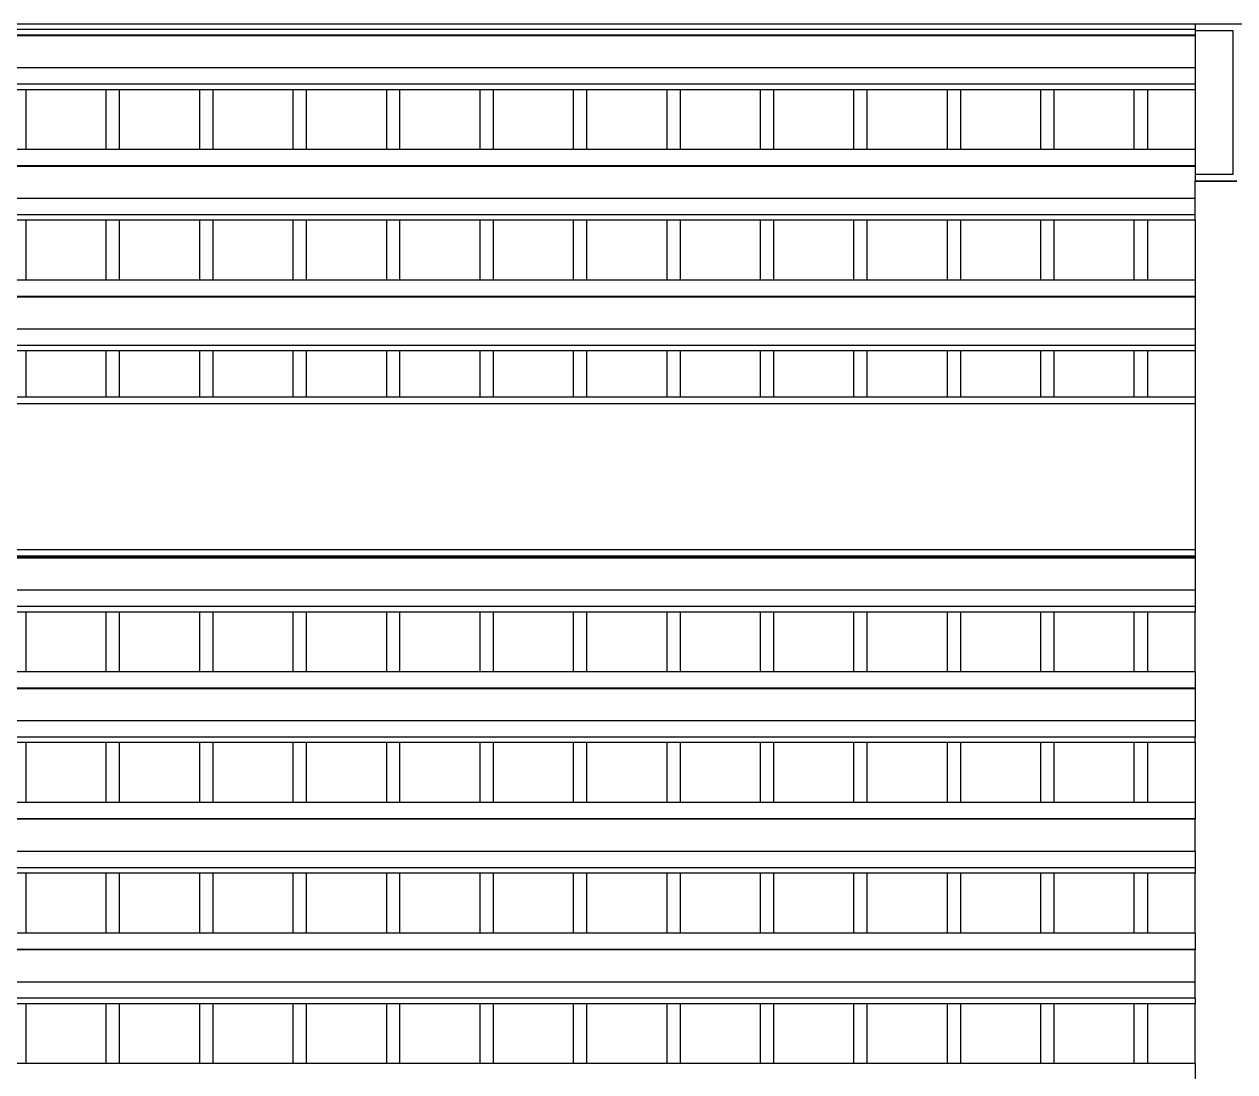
# Model space of a CAD drawing. Extents: x -92 to 92, y -11 to 21.
# Drawn here: x 52.202 to 54.031, y 8.596 to 10.179 of the extents above; entities that cross this region are included whole.
import ezdxf

# ---------------------------------------------------------------- set-up
doc = ezdxf.new("R2010")
doc.units = 0
doc.layers.get('0').update_dxf_attribs({"linetype": 'CONTINUOUS'})

msp = doc.modelspace()

# ---------------------------------------------------------------- linework, layer by layer
for p, q in [((53.9713, 10.1788), (50.3413, 10.1788)), ((53.9713, 10.1706), (50.3413, 10.1706)), ((54.0913, 10.1788), (53.9713, 10.1788)), ((53.9713, 10.1788), (53.9713, 10.1706)), ((53.9713, 10.1706), (53.9713, 10.1692)), ((53.9713, 10.1621), (50.3413, 10.1621)), ((53.9713, 10.1613), (50.3413, 10.1613)), ((53.9713, 10.1692), (54.0282, 10.1692)), ((53.9713, 10.1692), (53.9713, 10.1621)), ((53.9713, 10.1621), (53.9713, 10.1613)), ((53.9713, 10.1613), (53.9713, 10.1128)), ((54.0282, 10.1692), (54.0282, 9.9518)), ((53.9713, 10.1128), (50.3413, 10.1128)), ((53.9713, 10.1128), (53.9713, 10.0881)), ((53.9713, 10.0881), (50.3413, 10.0881)), ((52.2047, 10.0799), (52.1845, 10.0799)), ((52.2047, 10.0799), (52.2047, 9.9895)), ((52.3257, 10.0799), (52.2047, 10.0799)), ((52.3257, 10.0799), (52.3257, 9.9895)), ((52.3459, 10.0799), (52.3257, 10.0799)), ((52.3459, 10.0799), (52.3459, 9.9895)), ((52.467, 10.0799), (52.3459, 10.0799)), ((52.467, 10.0799), (52.467, 9.9895)), ((52.4871, 10.0799), (52.467, 10.0799)), ((52.4871, 10.0799), (52.4871, 9.9895)), ((52.6082, 10.0799), (52.4871, 10.0799)), ((52.6082, 10.0799), (52.6082, 9.9895)), ((52.6283, 10.0799), (52.6082, 10.0799)), ((52.6283, 10.0799), (52.6283, 9.9895)), ((52.7494, 10.0799), (52.6283, 10.0799)), ((52.7494, 10.0799), (52.7494, 9.9895)), ((52.7695, 10.0799), (52.7494, 10.0799)), ((52.7695, 10.0799), (52.7695, 9.9895)), ((52.8906, 10.0799), (52.7695, 10.0799)), ((52.8906, 10.0799), (52.8906, 9.9895)), ((52.9107, 10.0799), (52.8906, 10.0799)), ((52.9107, 10.0799), (52.9107, 9.9895)), ((53.0318, 10.0799), (52.9107, 10.0799)), ((53.0318, 10.0799), (53.0318, 9.9895)), ((53.052, 10.0799), (53.0318, 10.0799)), ((53.052, 10.0799), (53.052, 9.9895)), ((53.173, 10.0799), (53.052, 10.0799)), ((53.173, 10.0799), (53.173, 9.9895)), ((53.1932, 10.0799), (53.173, 10.0799)), ((53.1932, 10.0799), (53.1932, 9.9895)), ((53.3142, 10.0799), (53.1932, 10.0799)), ((53.3142, 10.0799), (53.3142, 9.9895)), ((53.3344, 10.0799), (53.3142, 10.0799)), ((53.3344, 10.0799), (53.3344, 9.9895)), ((53.4554, 10.0799), (53.3344, 10.0799)), ((53.4554, 10.0799), (53.4554, 9.9895)), ((53.4756, 10.0799), (53.4554, 10.0799)), ((53.4756, 10.0799), (53.4756, 9.9895)), ((53.5966, 10.0799), (53.4756, 10.0799)), ((53.5966, 10.0799), (53.5966, 9.9895)), ((53.6168, 10.0799), (53.5966, 10.0799)), ((53.6168, 10.0799), (53.6168, 9.9895)), ((53.7378, 10.0799), (53.6168, 10.0799)), ((53.7378, 10.0799), (53.7378, 9.9895)), ((53.758, 10.0799), (53.7378, 10.0799)), ((53.758, 10.0799), (53.758, 9.9895)), ((53.879, 10.0799), (53.758, 10.0799)), ((53.879, 10.0799), (53.879, 9.9895)), ((53.8992, 10.0799), (53.879, 10.0799)), ((53.8992, 10.0799), (53.8992, 9.9895)), ((53.9713, 10.0799), (53.8992, 10.0799)), ((53.9713, 10.0881), (53.9713, 10.0799)), ((53.9713, 10.0799), (53.9713, 9.9895)), ((52.2047, 9.9895), (52.1845, 9.9895)), ((52.3257, 9.9895), (52.2047, 9.9895)), ((52.3459, 9.9895), (52.3257, 9.9895)), ((52.467, 9.9895), (52.3459, 9.9895)), ((52.4871, 9.9895), (52.467, 9.9895)), ((52.6082, 9.9895), (52.4871, 9.9895)), ((52.6283, 9.9895), (52.6082, 9.9895)), ((52.7494, 9.9895), (52.6283, 9.9895)), ((52.7695, 9.9895), (52.7494, 9.9895)), ((52.8906, 9.9895), (52.7695, 9.9895)), ((52.9107, 9.9895), (52.8906, 9.9895)), ((53.0318, 9.9895), (52.9107, 9.9895)), ((53.052, 9.9895), (53.0318, 9.9895)), ((53.173, 9.9895), (53.052, 9.9895)), ((53.1932, 9.9895), (53.173, 9.9895)), ((53.3142, 9.9895), (53.1932, 9.9895)), ((53.3344, 9.9895), (53.3142, 9.9895)), ((53.4554, 9.9895), (53.3344, 9.9895)), ((53.4756, 9.9895), (53.4554, 9.9895)), ((53.5966, 9.9895), (53.4756, 9.9895)), ((53.6168, 9.9895), (53.5966, 9.9895)), ((53.7378, 9.9895), (53.6168, 9.9895)), ((53.758, 9.9895), (53.7378, 9.9895)), ((53.879, 9.9895), (53.758, 9.9895)), ((53.8992, 9.9895), (53.879, 9.9895)), ((53.9713, 9.9895), (53.8992, 9.9895)), ((53.9713, 9.9895), (53.9713, 9.9648)), ((53.9713, 9.9648), (50.3413, 9.9648)), ((53.9713, 9.964), (50.3413, 9.964)), ((53.9713, 9.9648), (53.9713, 9.964)), ((53.9713, 9.964), (53.9713, 9.9518)), ((53.9713, 9.9518), (53.9713, 9.9421)), ((54.0282, 9.9518), (53.9713, 9.9518)), ((53.9713, 9.9421), (54.0282, 9.9421)), ((53.9713, 9.9421), (53.9713, 9.9419)), ((53.9713, 9.9419), (54.0282, 9.9419)), ((53.9713, 9.9155), (53.9713, 9.9419)), ((53.9713, 9.9419), (53.9713, 9.9419)), ((54.0282, 9.9421), (54.0282, 9.9419)), ((54.0282, 9.9421), (54.0344, 9.9421)), ((54.0282, 9.9419), (54.0344, 9.9419)), ((53.9713, 9.9155), (50.3413, 9.9155)), ((53.9713, 9.8908), (53.9713, 9.9155)), ((53.9713, 9.8908), (50.3413, 9.8908)), ((52.2047, 9.8826), (52.1845, 9.8826)), ((52.2047, 9.8826), (52.2047, 9.7922)), ((52.3257, 9.8826), (52.2047, 9.8826)), ((52.3257, 9.8826), (52.3257, 9.7922)), ((52.3459, 9.8826), (52.3257, 9.8826)), ((52.3459, 9.8826), (52.3459, 9.7922)), ((52.467, 9.8826), (52.3459, 9.8826)), ((52.467, 9.8826), (52.467, 9.7922)), ((52.4871, 9.8826), (52.467, 9.8826)), ((52.4871, 9.8826), (52.4871, 9.7922)), ((52.6082, 9.8826), (52.4871, 9.8826)), ((52.6082, 9.8826), (52.6082, 9.7922)), ((52.6283, 9.8826), (52.6082, 9.8826)), ((52.6283, 9.8826), (52.6283, 9.7922)), ((52.7494, 9.8826), (52.6283, 9.8826)), ((52.7494, 9.8826), (52.7494, 9.7922)), ((52.7695, 9.8826), (52.7494, 9.8826)), ((52.7695, 9.8826), (52.7695, 9.7922)), ((52.8906, 9.8826), (52.7695, 9.8826)), ((52.8906, 9.8826), (52.8906, 9.7922)), ((52.9107, 9.8826), (52.8906, 9.8826)), ((52.9107, 9.8826), (52.9107, 9.7922)), ((53.0318, 9.8826), (52.9107, 9.8826)), ((53.0318, 9.8826), (53.0318, 9.7922)), ((53.052, 9.8826), (53.0318, 9.8826)), ((53.052, 9.8826), (53.052, 9.7922)), ((53.173, 9.8826), (53.052, 9.8826)), ((53.173, 9.8826), (53.173, 9.7922)), ((53.1932, 9.8826), (53.173, 9.8826)), ((53.1932, 9.8826), (53.1932, 9.7922)), ((53.3142, 9.8826), (53.1932, 9.8826)), ((53.3142, 9.8826), (53.3142, 9.7922)), ((53.3344, 9.8826), (53.3142, 9.8826)), ((53.3344, 9.8826), (53.3344, 9.7922)), ((53.4554, 9.8826), (53.3344, 9.8826)), ((53.4554, 9.8826), (53.4554, 9.7922)), ((53.4756, 9.8826), (53.4554, 9.8826)), ((53.4756, 9.8826), (53.4756, 9.7922)), ((53.5966, 9.8826), (53.4756, 9.8826)), ((53.5966, 9.8826), (53.5966, 9.7922)), ((53.6168, 9.8826), (53.5966, 9.8826)), ((53.6168, 9.8826), (53.6168, 9.7922)), ((53.7378, 9.8826), (53.6168, 9.8826)), ((53.7378, 9.8826), (53.7378, 9.7922)), ((53.758, 9.8826), (53.7378, 9.8826)), ((53.758, 9.8826), (53.758, 9.7922)), ((53.879, 9.8826), (53.758, 9.8826)), ((53.879, 9.8826), (53.879, 9.7922)), ((53.8992, 9.8826), (53.879, 9.8826)), ((53.8992, 9.8826), (53.8992, 9.7922)), ((53.9713, 9.8826), (53.8992, 9.8826)), ((53.9713, 9.8826), (53.9713, 9.8908)), ((53.9713, 9.8826), (53.9713, 9.7922)), ((52.2047, 9.7922), (52.1845, 9.7922)), ((52.3257, 9.7922), (52.2047, 9.7922)), ((52.3459, 9.7922), (52.3257, 9.7922)), ((52.467, 9.7922), (52.3459, 9.7922)), ((52.4871, 9.7922), (52.467, 9.7922)), ((52.6082, 9.7922), (52.4871, 9.7922)), ((52.6283, 9.7922), (52.6082, 9.7922)), ((52.7494, 9.7922), (52.6283, 9.7922)), ((52.7695, 9.7922), (52.7494, 9.7922)), ((52.8906, 9.7922), (52.7695, 9.7922)), ((52.9107, 9.7922), (52.8906, 9.7922)), ((53.0318, 9.7922), (52.9107, 9.7922)), ((53.052, 9.7922), (53.0318, 9.7922)), ((53.173, 9.7922), (53.052, 9.7922)), ((53.1932, 9.7922), (53.173, 9.7922)), ((53.3142, 9.7922), (53.1932, 9.7922)), ((53.3344, 9.7922), (53.3142, 9.7922)), ((53.4554, 9.7922), (53.3344, 9.7922)), ((53.4756, 9.7922), (53.4554, 9.7922)), ((53.5966, 9.7922), (53.4756, 9.7922)), ((53.6168, 9.7922), (53.5966, 9.7922)), ((53.7378, 9.7922), (53.6168, 9.7922)), ((53.758, 9.7922), (53.7378, 9.7922)), ((53.879, 9.7922), (53.758, 9.7922)), ((53.8992, 9.7922), (53.879, 9.7922)), ((53.9713, 9.7922), (53.8992, 9.7922)), ((53.9713, 9.7922), (53.9713, 9.7675)), ((53.9713, 9.7675), (50.3413, 9.7675)), ((53.9713, 9.7675), (53.9713, 9.7667)), ((53.9713, 9.7667), (50.3413, 9.7667)), ((53.9713, 9.7667), (53.9713, 9.7182)), ((53.9713, 9.7182), (50.3413, 9.7182)), ((53.9713, 9.7182), (53.9713, 9.6936)), ((53.9713, 9.6936), (50.3413, 9.6936)), ((52.2047, 9.6853), (52.1845, 9.6853)), ((52.2047, 9.6853), (52.2047, 9.6157)), ((52.3257, 9.6853), (52.2047, 9.6853)), ((52.3257, 9.6853), (52.3257, 9.6157)), ((52.3459, 9.6853), (52.3257, 9.6853)), ((52.3459, 9.6853), (52.3459, 9.6157)), ((52.467, 9.6853), (52.3459, 9.6853)), ((52.467, 9.6853), (52.467, 9.6157)), ((52.4871, 9.6853), (52.467, 9.6853)), ((52.4871, 9.6853), (52.4871, 9.6157)), ((52.6082, 9.6853), (52.4871, 9.6853)), ((52.6082, 9.6853), (52.6082, 9.6157)), ((52.6283, 9.6853), (52.6082, 9.6853)), ((52.6283, 9.6853), (52.6283, 9.6157)), ((52.7494, 9.6853), (52.6283, 9.6853)), ((52.7494, 9.6853), (52.7494, 9.6157)), ((52.7695, 9.6853), (52.7494, 9.6853)), ((52.7695, 9.6853), (52.7695, 9.6157)), ((52.8906, 9.6853), (52.7695, 9.6853)), ((52.8906, 9.6853), (52.8906, 9.6157)), ((52.9107, 9.6853), (52.8906, 9.6853)), ((52.9107, 9.6853), (52.9107, 9.6157)), ((53.0318, 9.6853), (52.9107, 9.6853)), ((53.0318, 9.6853), (53.0318, 9.6157)), ((53.052, 9.6853), (53.0318, 9.6853)), ((53.052, 9.6853), (53.052, 9.6157)), ((53.173, 9.6853), (53.052, 9.6853)), ((53.173, 9.6853), (53.173, 9.6157)), ((53.1932, 9.6853), (53.173, 9.6853)), ((53.1932, 9.6853), (53.1932, 9.6157)), ((53.3142, 9.6853), (53.1932, 9.6853)), ((53.3142, 9.6853), (53.3142, 9.6157)), ((53.3344, 9.6853), (53.3142, 9.6853)), ((53.3344, 9.6853), (53.3344, 9.6157)), ((53.4554, 9.6853), (53.3344, 9.6853)), ((53.4554, 9.6853), (53.4554, 9.6157)), ((53.4756, 9.6853), (53.4554, 9.6853)), ((53.4756, 9.6853), (53.4756, 9.6157)), ((53.5966, 9.6853), (53.4756, 9.6853)), ((53.5966, 9.6853), (53.5966, 9.6157)), ((53.6168, 9.6853), (53.5966, 9.6853)), ((53.6168, 9.6853), (53.6168, 9.6157)), ((53.7378, 9.6853), (53.6168, 9.6853)), ((53.7378, 9.6853), (53.7378, 9.6157)), ((53.758, 9.6853), (53.7378, 9.6853)), ((53.758, 9.6853), (53.758, 9.6157)), ((53.879, 9.6853), (53.758, 9.6853)), ((53.879, 9.6853), (53.879, 9.6157)), ((53.8992, 9.6853), (53.879, 9.6853)), ((53.8992, 9.6853), (53.8992, 9.6157)), ((53.9713, 9.6853), (53.8992, 9.6853)), ((53.9713, 9.6936), (53.9713, 9.6853)), ((53.9713, 9.6853), (53.9713, 9.6157)), ((50.3413, 9.6059), (53.9713, 9.6059)), ((52.1845, 9.6157), (52.2047, 9.6157)), ((52.2047, 9.6157), (52.3257, 9.6157)), ((52.3257, 9.6157), (52.3459, 9.6157)), ((52.3459, 9.6157), (52.467, 9.6157)), ((52.467, 9.6157), (52.4871, 9.6157)), ((52.4871, 9.6157), (52.6082, 9.6157)), ((52.6082, 9.6157), (52.6283, 9.6157)), ((52.6283, 9.6157), (52.7494, 9.6157)), ((52.7494, 9.6157), (52.7695, 9.6157)), ((52.7695, 9.6157), (52.8906, 9.6157)), ((52.8906, 9.6157), (52.9107, 9.6157)), ((52.9107, 9.6157), (53.0318, 9.6157)), ((53.0318, 9.6157), (53.052, 9.6157)), ((53.052, 9.6157), (53.173, 9.6157)), ((53.173, 9.6157), (53.1932, 9.6157)), ((53.1932, 9.6157), (53.3142, 9.6157)), ((53.3142, 9.6157), (53.3344, 9.6157)), ((53.3344, 9.6157), (53.4554, 9.6157)), ((53.4554, 9.6157), (53.4756, 9.6157)), ((53.4756, 9.6157), (53.5966, 9.6157)), ((53.5966, 9.6157), (53.6168, 9.6157)), ((53.6168, 9.6157), (53.7378, 9.6157)), ((53.7378, 9.6157), (53.758, 9.6157)), ((53.758, 9.6157), (53.879, 9.6157)), ((53.879, 9.6157), (53.8992, 9.6157)), ((53.8992, 9.6157), (53.9713, 9.6157)), ((53.9713, 9.6157), (53.9713, 9.6059)), ((53.9713, 9.6059), (53.9713, 9.3855)), ((50.3413, 9.3855), (53.9713, 9.3855)), ((53.9713, 9.3855), (53.9713, 9.3757)), ((50.3413, 9.3757), (53.9713, 9.3757)), ((53.9713, 9.373), (50.3413, 9.373)), ((53.9713, 9.3722), (50.3413, 9.3722)), ((53.9713, 9.3757), (53.9713, 9.373)), ((53.9713, 9.373), (53.9713, 9.3722)), ((53.9713, 9.3722), (53.9713, 9.3237)), ((53.9713, 9.3237), (50.3413, 9.3237)), ((53.9713, 9.3237), (53.9713, 9.299)), ((53.9713, 9.299), (50.3413, 9.299)), ((53.9713, 9.299), (53.9713, 9.2908)), ((52.2047, 9.2908), (52.1845, 9.2908)), ((52.2047, 9.2908), (52.2047, 9.2004)), ((52.3257, 9.2908), (52.2047, 9.2908)), ((52.3257, 9.2908), (52.3257, 9.2004)), ((52.3459, 9.2908), (52.3257, 9.2908)), ((52.3459, 9.2908), (52.3459, 9.2004)), ((52.467, 9.2908), (52.3459, 9.2908)), ((52.467, 9.2908), (52.467, 9.2004)), ((52.4871, 9.2908), (52.467, 9.2908)), ((52.4871, 9.2908), (52.4871, 9.2004)), ((52.6082, 9.2908), (52.4871, 9.2908)), ((52.6082, 9.2908), (52.6082, 9.2004)), ((52.6283, 9.2908), (52.6082, 9.2908)), ((52.6283, 9.2908), (52.6283, 9.2004)), ((52.7494, 9.2908), (52.6283, 9.2908)), ((52.7494, 9.2908), (52.7494, 9.2004)), ((52.7695, 9.2908), (52.7494, 9.2908)), ((52.7695, 9.2908), (52.7695, 9.2004)), ((52.8906, 9.2908), (52.7695, 9.2908)), ((52.8906, 9.2908), (52.8906, 9.2004)), ((52.9107, 9.2908), (52.8906, 9.2908)), ((52.9107, 9.2908), (52.9107, 9.2004)), ((53.0318, 9.2908), (52.9107, 9.2908)), ((53.0318, 9.2908), (53.0318, 9.2004)), ((53.052, 9.2908), (53.0318, 9.2908)), ((53.052, 9.2908), (53.052, 9.2004)), ((53.173, 9.2908), (53.052, 9.2908)), ((53.173, 9.2908), (53.173, 9.2004)), ((53.1932, 9.2908), (53.173, 9.2908)), ((53.1932, 9.2908), (53.1932, 9.2004)), ((53.3142, 9.2908), (53.1932, 9.2908)), ((53.3142, 9.2908), (53.3142, 9.2004)), ((53.3344, 9.2908), (53.3142, 9.2908)), ((53.3344, 9.2908), (53.3344, 9.2004)), ((53.4554, 9.2908), (53.3344, 9.2908)), ((53.4554, 9.2908), (53.4554, 9.2004)), ((53.4756, 9.2908), (53.4554, 9.2908)), ((53.4756, 9.2908), (53.4756, 9.2004)), ((53.5966, 9.2908), (53.4756, 9.2908)), ((53.5966, 9.2908), (53.5966, 9.2004)), ((53.6168, 9.2908), (53.5966, 9.2908)), ((53.6168, 9.2908), (53.6168, 9.2004)), ((53.7378, 9.2908), (53.6168, 9.2908)), ((53.7378, 9.2908), (53.7378, 9.2004)), ((53.758, 9.2908), (53.7378, 9.2908)), ((53.758, 9.2908), (53.758, 9.2004)), ((53.879, 9.2908), (53.758, 9.2908)), ((53.879, 9.2908), (53.879, 9.2004)), ((53.8992, 9.2908), (53.879, 9.2908)), ((53.8992, 9.2908), (53.8992, 9.2004)), ((53.9713, 9.2908), (53.8992, 9.2908)), ((53.9713, 9.2004), (53.9713, 9.2908)), ((52.2047, 9.2004), (52.1845, 9.2004)), ((52.3257, 9.2004), (52.2047, 9.2004)), ((52.3459, 9.2004), (52.3257, 9.2004)), ((52.467, 9.2004), (52.3459, 9.2004)), ((52.4871, 9.2004), (52.467, 9.2004)), ((52.6082, 9.2004), (52.4871, 9.2004)), ((52.6283, 9.2004), (52.6082, 9.2004)), ((52.7494, 9.2004), (52.6283, 9.2004)), ((52.7695, 9.2004), (52.7494, 9.2004)), ((52.8906, 9.2004), (52.7695, 9.2004)), ((52.9107, 9.2004), (52.8906, 9.2004)), ((53.0318, 9.2004), (52.9107, 9.2004)), ((53.052, 9.2004), (53.0318, 9.2004)), ((53.173, 9.2004), (53.052, 9.2004)), ((53.1932, 9.2004), (53.173, 9.2004)), ((53.3142, 9.2004), (53.1932, 9.2004)), ((53.3344, 9.2004), (53.3142, 9.2004)), ((53.4554, 9.2004), (53.3344, 9.2004)), ((53.4756, 9.2004), (53.4554, 9.2004)), ((53.5966, 9.2004), (53.4756, 9.2004)), ((53.6168, 9.2004), (53.5966, 9.2004)), ((53.7378, 9.2004), (53.6168, 9.2004)), ((53.758, 9.2004), (53.7378, 9.2004)), ((53.879, 9.2004), (53.758, 9.2004)), ((53.8992, 9.2004), (53.879, 9.2004)), ((53.9713, 9.2004), (53.8992, 9.2004)), ((53.9713, 9.2004), (53.9713, 9.1757)), ((53.9713, 9.1757), (50.3413, 9.1757)), ((53.9713, 9.1749), (50.3413, 9.1749)), ((53.9713, 9.1757), (53.9713, 9.1749)), ((53.9713, 9.1749), (53.9713, 9.1264)), ((53.9713, 9.1264), (50.3413, 9.1264)), ((53.9713, 9.1264), (53.9713, 9.1017)), ((53.9713, 9.1017), (50.3413, 9.1017)), ((52.2047, 9.0935), (52.1845, 9.0935)), ((52.2047, 9.0935), (52.2047, 9.0031)), ((52.3257, 9.0935), (52.2047, 9.0935)), ((52.3257, 9.0935), (52.3257, 9.0031)), ((52.3459, 9.0935), (52.3257, 9.0935)), ((52.3459, 9.0935), (52.3459, 9.0031)), ((52.467, 9.0935), (52.3459, 9.0935)), ((52.467, 9.0935), (52.467, 9.0031)), ((52.4871, 9.0935), (52.467, 9.0935)), ((52.4871, 9.0935), (52.4871, 9.0031)), ((52.6082, 9.0935), (52.4871, 9.0935)), ((52.6082, 9.0935), (52.6082, 9.0031)), ((52.6283, 9.0935), (52.6082, 9.0935)), ((52.6283, 9.0935), (52.6283, 9.0031)), ((52.7494, 9.0935), (52.6283, 9.0935)), ((52.7494, 9.0935), (52.7494, 9.0031)), ((52.7695, 9.0935), (52.7494, 9.0935)), ((52.7695, 9.0935), (52.7695, 9.0031)), ((52.8906, 9.0935), (52.7695, 9.0935)), ((52.8906, 9.0935), (52.8906, 9.0031)), ((52.9107, 9.0935), (52.8906, 9.0935)), ((52.9107, 9.0935), (52.9107, 9.0031)), ((53.0318, 9.0935), (52.9107, 9.0935)), ((53.0318, 9.0935), (53.0318, 9.0031)), ((53.052, 9.0935), (53.0318, 9.0935)), ((53.052, 9.0935), (53.052, 9.0031)), ((53.173, 9.0935), (53.052, 9.0935)), ((53.173, 9.0935), (53.173, 9.0031)), ((53.1932, 9.0935), (53.173, 9.0935)), ((53.1932, 9.0935), (53.1932, 9.0031)), ((53.3142, 9.0935), (53.1932, 9.0935)), ((53.3142, 9.0935), (53.3142, 9.0031)), ((53.3344, 9.0935), (53.3142, 9.0935)), ((53.3344, 9.0935), (53.3344, 9.0031)), ((53.4554, 9.0935), (53.3344, 9.0935)), ((53.4554, 9.0935), (53.4554, 9.0031)), ((53.4756, 9.0935), (53.4554, 9.0935)), ((53.4756, 9.0935), (53.4756, 9.0031)), ((53.5966, 9.0935), (53.4756, 9.0935)), ((53.5966, 9.0935), (53.5966, 9.0031)), ((53.6168, 9.0935), (53.5966, 9.0935)), ((53.6168, 9.0935), (53.6168, 9.0031)), ((53.7378, 9.0935), (53.6168, 9.0935)), ((53.7378, 9.0935), (53.7378, 9.0031)), ((53.758, 9.0935), (53.7378, 9.0935)), ((53.758, 9.0935), (53.758, 9.0031)), ((53.879, 9.0935), (53.758, 9.0935)), ((53.879, 9.0935), (53.879, 9.0031)), ((53.8992, 9.0935), (53.879, 9.0935)), ((53.8992, 9.0935), (53.8992, 9.0031)), ((53.9713, 9.0935), (53.8992, 9.0935)), ((53.9713, 9.0935), (53.9713, 9.1017)), ((53.9713, 9.0935), (53.9713, 9.0031)), ((52.2047, 9.0031), (52.1845, 9.0031)), ((52.3257, 9.0031), (52.2047, 9.0031)), ((52.3459, 9.0031), (52.3257, 9.0031)), ((52.467, 9.0031), (52.3459, 9.0031)), ((52.4871, 9.0031), (52.467, 9.0031)), ((52.6082, 9.0031), (52.4871, 9.0031)), ((52.6283, 9.0031), (52.6082, 9.0031)), ((52.7494, 9.0031), (52.6283, 9.0031)), ((52.7695, 9.0031), (52.7494, 9.0031)), ((52.8906, 9.0031), (52.7695, 9.0031)), ((52.9107, 9.0031), (52.8906, 9.0031)), ((53.0318, 9.0031), (52.9107, 9.0031)), ((53.052, 9.0031), (53.0318, 9.0031)), ((53.173, 9.0031), (53.052, 9.0031)), ((53.1932, 9.0031), (53.173, 9.0031)), ((53.3142, 9.0031), (53.1932, 9.0031)), ((53.3344, 9.0031), (53.3142, 9.0031)), ((53.4554, 9.0031), (53.3344, 9.0031)), ((53.4756, 9.0031), (53.4554, 9.0031)), ((53.5966, 9.0031), (53.4756, 9.0031)), ((53.6168, 9.0031), (53.5966, 9.0031)), ((53.7378, 9.0031), (53.6168, 9.0031)), ((53.758, 9.0031), (53.7378, 9.0031)), ((53.879, 9.0031), (53.758, 9.0031)), ((53.8992, 9.0031), (53.879, 9.0031)), ((53.9713, 9.0031), (53.8992, 9.0031)), ((53.9713, 9.0031), (53.9713, 8.9784)), ((53.9713, 8.9784), (50.3413, 8.9784)), ((53.9713, 8.9776), (50.3413, 8.9776)), ((53.9713, 8.9784), (53.9713, 8.9776)), ((53.9713, 8.9291), (53.9713, 8.9776)), ((53.9713, 8.9291), (50.3413, 8.9291)), ((53.9713, 8.9291), (53.9713, 8.9044)), ((53.9713, 8.9044), (50.3413, 8.9044)), ((52.2047, 8.8962), (52.1845, 8.8962)), ((52.2047, 8.8962), (52.2047, 8.8058)), ((52.3257, 8.8962), (52.2047, 8.8962)), ((52.3257, 8.8962), (52.3257, 8.8058)), ((52.3459, 8.8962), (52.3257, 8.8962)), ((52.3459, 8.8962), (52.3459, 8.8058)), ((52.467, 8.8962), (52.3459, 8.8962)), ((52.467, 8.8962), (52.467, 8.8058)), ((52.4871, 8.8962), (52.467, 8.8962)), ((52.4871, 8.8962), (52.4871, 8.8058)), ((52.6082, 8.8962), (52.4871, 8.8962)), ((52.6082, 8.8962), (52.6082, 8.8058)), ((52.6283, 8.8962), (52.6082, 8.8962)), ((52.6283, 8.8962), (52.6283, 8.8058)), ((52.7494, 8.8962), (52.6283, 8.8962)), ((52.7494, 8.8962), (52.7494, 8.8058)), ((52.7695, 8.8962), (52.7494, 8.8962)), ((52.7695, 8.8962), (52.7695, 8.8058)), ((52.8906, 8.8962), (52.7695, 8.8962)), ((52.8906, 8.8962), (52.8906, 8.8058)), ((52.9107, 8.8962), (52.8906, 8.8962)), ((52.9107, 8.8962), (52.9107, 8.8058)), ((53.0318, 8.8962), (52.9107, 8.8962)), ((53.0318, 8.8962), (53.0318, 8.8058)), ((53.052, 8.8962), (53.0318, 8.8962)), ((53.052, 8.8962), (53.052, 8.8058)), ((53.173, 8.8962), (53.052, 8.8962)), ((53.173, 8.8962), (53.173, 8.8058)), ((53.1932, 8.8962), (53.173, 8.8962)), ((53.1932, 8.8962), (53.1932, 8.8058)), ((53.3142, 8.8962), (53.1932, 8.8962)), ((53.3142, 8.8962), (53.3142, 8.8058)), ((53.3344, 8.8962), (53.3142, 8.8962)), ((53.3344, 8.8962), (53.3344, 8.8058)), ((53.4554, 8.8962), (53.3344, 8.8962)), ((53.4554, 8.8962), (53.4554, 8.8058)), ((53.4756, 8.8962), (53.4554, 8.8962)), ((53.4756, 8.8962), (53.4756, 8.8058)), ((53.5966, 8.8962), (53.4756, 8.8962)), ((53.5966, 8.8962), (53.5966, 8.8058)), ((53.6168, 8.8962), (53.5966, 8.8962)), ((53.6168, 8.8962), (53.6168, 8.8058)), ((53.7378, 8.8962), (53.6168, 8.8962)), ((53.7378, 8.8962), (53.7378, 8.8058)), ((53.758, 8.8962), (53.7378, 8.8962)), ((53.758, 8.8962), (53.758, 8.8058)), ((53.879, 8.8962), (53.758, 8.8962)), ((53.879, 8.8962), (53.879, 8.8058)), ((53.8992, 8.8962), (53.879, 8.8962)), ((53.8992, 8.8962), (53.8992, 8.8058)), ((53.9713, 8.8962), (53.8992, 8.8962)), ((53.9713, 8.9044), (53.9713, 8.8962)), ((53.9713, 8.8058), (53.9713, 8.8962)), ((52.2047, 8.8058), (52.1845, 8.8058)), ((52.3257, 8.8058), (52.2047, 8.8058)), ((52.3459, 8.8058), (52.3257, 8.8058)), ((52.467, 8.8058), (52.3459, 8.8058)), ((52.4871, 8.8058), (52.467, 8.8058)), ((52.6082, 8.8058), (52.4871, 8.8058)), ((52.6283, 8.8058), (52.6082, 8.8058)), ((52.7494, 8.8058), (52.6283, 8.8058)), ((52.7695, 8.8058), (52.7494, 8.8058)), ((52.8906, 8.8058), (52.7695, 8.8058)), ((52.9107, 8.8058), (52.8906, 8.8058)), ((53.0318, 8.8058), (52.9107, 8.8058)), ((53.052, 8.8058), (53.0318, 8.8058)), ((53.173, 8.8058), (53.052, 8.8058)), ((53.1932, 8.8058), (53.173, 8.8058)), ((53.3142, 8.8058), (53.1932, 8.8058)), ((53.3344, 8.8058), (53.3142, 8.8058)), ((53.4554, 8.8058), (53.3344, 8.8058)), ((53.4756, 8.8058), (53.4554, 8.8058)), ((53.5966, 8.8058), (53.4756, 8.8058)), ((53.6168, 8.8058), (53.5966, 8.8058)), ((53.7378, 8.8058), (53.6168, 8.8058)), ((53.758, 8.8058), (53.7378, 8.8058)), ((53.879, 8.8058), (53.758, 8.8058)), ((53.8992, 8.8058), (53.879, 8.8058)), ((53.9713, 8.8058), (53.8992, 8.8058)), ((53.9713, 8.8058), (53.9713, 8.7811)), ((53.9713, 8.7811), (50.3413, 8.7811)), ((53.9713, 8.7803), (50.3413, 8.7803)), ((53.9713, 8.7811), (53.9713, 8.7803)), ((53.9713, 8.7318), (53.9713, 8.7803)), ((53.9713, 8.7318), (50.3413, 8.7318)), ((53.9713, 8.7072), (53.9713, 8.7318)), ((53.9713, 8.7072), (50.3413, 8.7072)), ((53.9713, 8.7072), (53.9713, 8.699)), ((52.2047, 8.699), (52.1845, 8.699)), ((52.2047, 8.699), (52.2047, 8.6085)), ((52.3257, 8.699), (52.2047, 8.699)), ((52.3257, 8.699), (52.3257, 8.6085)), ((52.3459, 8.699), (52.3257, 8.699)), ((52.3459, 8.699), (52.3459, 8.6085)), ((52.467, 8.699), (52.3459, 8.699)), ((52.467, 8.699), (52.467, 8.6085)), ((52.4871, 8.699), (52.467, 8.699)), ((52.4871, 8.699), (52.4871, 8.6085)), ((52.6082, 8.699), (52.4871, 8.699)), ((52.6082, 8.699), (52.6082, 8.6085)), ((52.6283, 8.699), (52.6082, 8.699)), ((52.6283, 8.699), (52.6283, 8.6085)), ((52.7494, 8.699), (52.6283, 8.699)), ((52.7494, 8.699), (52.7494, 8.6085)), ((52.7695, 8.699), (52.7494, 8.699)), ((52.7695, 8.699), (52.7695, 8.6085)), ((52.8906, 8.699), (52.7695, 8.699)), ((52.8906, 8.699), (52.8906, 8.6085)), ((52.9107, 8.699), (52.8906, 8.699)), ((52.9107, 8.699), (52.9107, 8.6085)), ((53.0318, 8.699), (52.9107, 8.699)), ((53.0318, 8.699), (53.0318, 8.6085)), ((53.052, 8.699), (53.0318, 8.699)), ((53.052, 8.699), (53.052, 8.6085)), ((53.173, 8.699), (53.052, 8.699)), ((53.173, 8.699), (53.173, 8.6085)), ((53.1932, 8.699), (53.173, 8.699)), ((53.1932, 8.699), (53.1932, 8.6085)), ((53.3142, 8.699), (53.1932, 8.699)), ((53.3142, 8.699), (53.3142, 8.6085)), ((53.3344, 8.699), (53.3142, 8.699)), ((53.3344, 8.699), (53.3344, 8.6085)), ((53.4554, 8.699), (53.3344, 8.699)), ((53.4554, 8.699), (53.4554, 8.6085)), ((53.4756, 8.699), (53.4554, 8.699)), ((53.4756, 8.699), (53.4756, 8.6085)), ((53.5966, 8.699), (53.4756, 8.699)), ((53.5966, 8.699), (53.5966, 8.6085)), ((53.6168, 8.699), (53.5966, 8.699)), ((53.6168, 8.699), (53.6168, 8.6085)), ((53.7378, 8.699), (53.6168, 8.699)), ((53.7378, 8.699), (53.7378, 8.6085)), ((53.758, 8.699), (53.7378, 8.699)), ((53.758, 8.699), (53.758, 8.6085)), ((53.879, 8.699), (53.758, 8.699)), ((53.879, 8.699), (53.879, 8.6085)), ((53.8992, 8.699), (53.879, 8.699)), ((53.8992, 8.699), (53.8992, 8.6085)), ((53.9713, 8.699), (53.8992, 8.699)), ((53.9713, 8.6085), (53.9713, 8.699)), ((52.2047, 8.6085), (52.1845, 8.6085)), ((52.3257, 8.6085), (52.2047, 8.6085)), ((52.3459, 8.6085), (52.3257, 8.6085)), ((52.467, 8.6085), (52.3459, 8.6085)), ((52.4871, 8.6085), (52.467, 8.6085)), ((52.6082, 8.6085), (52.4871, 8.6085)), ((52.6283, 8.6085), (52.6082, 8.6085)), ((52.7494, 8.6085), (52.6283, 8.6085)), ((52.7695, 8.6085), (52.7494, 8.6085)), ((52.8906, 8.6085), (52.7695, 8.6085)), ((52.9107, 8.6085), (52.8906, 8.6085)), ((53.0318, 8.6085), (52.9107, 8.6085)), ((53.052, 8.6085), (53.0318, 8.6085)), ((53.173, 8.6085), (53.052, 8.6085)), ((53.1932, 8.6085), (53.173, 8.6085)), ((53.3142, 8.6085), (53.1932, 8.6085)), ((53.3344, 8.6085), (53.3142, 8.6085)), ((53.4554, 8.6085), (53.3344, 8.6085)), ((53.4756, 8.6085), (53.4554, 8.6085)), ((53.5966, 8.6085), (53.4756, 8.6085)), ((53.6168, 8.6085), (53.5966, 8.6085)), ((53.7378, 8.6085), (53.6168, 8.6085)), ((53.758, 8.6085), (53.7378, 8.6085)), ((53.879, 8.6085), (53.758, 8.6085)), ((53.8992, 8.6085), (53.879, 8.6085)), ((53.9713, 8.6085), (53.8992, 8.6085)), ((53.9713, 8.6085), (53.9713, 8.5839))]:
    msp.add_line(p, q)

doc.saveas('drawing.dxf')
